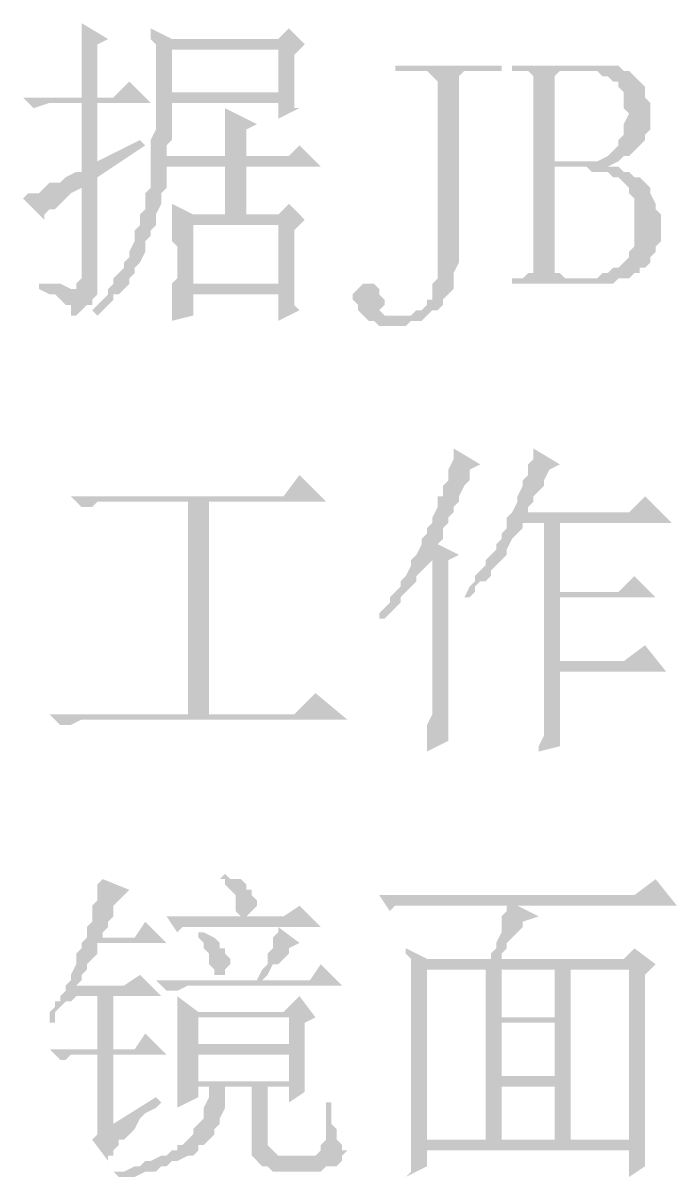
# Model space of a CAD drawing. Header units: millimetres. Extents: x 6 to 291, y 3 to 207.
# Drawn here: x 154.47 to 159.68, y 174.71 to 183.9 of the extents above; entities that cross this region are included whole.
import ezdxf

# ---------------------------------------------------------------- set-up
doc = ezdxf.new("R2010")
doc.units = ezdxf.units.MM

msp = doc.modelspace()

# ---------------------------------------------------------------- hatches: boundary and pattern name
at = {"true_color": 0x00b8b8}
h = msp.add_hatch(color=132, dxfattribs=at)
h.dxf.hatch_style = 2
h.paths.add_polyline_path([(154.939859, 183.896), (154.939859, 183.303333), (155.066859, 183.303333), (155.066859, 183.726667), (155.151526, 183.769)])
h = msp.add_hatch(color=132, dxfattribs=at)
h.dxf.hatch_style = 2
h.paths.add_polyline_path([(155.490192, 183.853667), (155.490192, 183.769), (155.532526, 183.726667), (155.659526, 183.769)])
h = msp.add_hatch(color=132, dxfattribs=at)
h.dxf.hatch_style = 2
h.paths.add_polyline_path([(156.590859, 183.853667), (156.506192, 183.769), (155.659526, 183.769), (155.532526, 183.726667), (155.532526, 183.303333), (156.506192, 183.261), (156.506192, 183.134), (156.675526, 183.218667), (156.633192, 183.218667), (156.633192, 183.303333), (155.659526, 183.345667), (155.659526, 183.684333), (156.506192, 183.684333), (156.717859, 183.726667)])
h = msp.add_hatch(color=132, dxfattribs=at)
h.dxf.hatch_style = 2
h.paths.add_polyline_path([(156.717859, 183.726667), (156.506192, 183.684333), (156.506192, 183.345667), (155.659526, 183.345667), (156.633192, 183.303333), (156.633192, 183.642)])
h = msp.add_hatch(color=132, dxfattribs=at)
h.dxf.hatch_style = 2
h.paths.add_polyline_path([(158.284192, 183.557333), (157.437526, 183.557333), (157.437526, 183.515), (157.691526, 183.515), (157.733859, 183.472667), (157.776192, 183.430333), (157.776192, 181.864), (157.733859, 181.821667), (157.733859, 181.694667), (157.691526, 181.694667), (157.691526, 181.652333), (157.649192, 181.61), (157.606859, 181.61), (157.564526, 181.567667), (157.479859, 181.567667), (157.649192, 181.525333), (157.691526, 181.567667), (157.733859, 181.61), (157.776192, 181.61), (157.818526, 181.652333), (157.818526, 181.694667), (157.860859, 181.737), (157.903192, 181.779333), (157.903192, 181.906333), (157.945526, 181.991), (157.945526, 183.472667), (157.987859, 183.515), (158.284192, 183.515)])
h = msp.add_hatch(color=132, dxfattribs=at)
h.dxf.hatch_style = 2
h.paths.add_polyline_path([(158.961526, 183.557333), (158.368859, 183.557333), (158.368859, 183.515), (159.046192, 183.515), (159.088526, 183.472667), (159.130859, 183.472667), (159.173192, 183.430333), (159.215526, 183.430333), (159.215526, 183.388), (159.257859, 183.345667), (159.257859, 183.218667), (159.300192, 183.176333), (159.257859, 183.091667), (159.257859, 183.007), (159.215526, 182.964667), (159.215526, 182.922333), (159.173192, 182.88), (159.130859, 182.837667), (159.046192, 182.795333), (158.707526, 182.795333), (159.130859, 182.753), (159.215526, 182.795333), (159.257859, 182.837667), (159.300192, 182.837667), (159.342526, 182.88), (159.384859, 182.922333), (159.427192, 182.964667), (159.427192, 183.007), (159.469526, 183.049333), (159.469526, 183.261), (159.427192, 183.303333), (159.427192, 183.388), (159.384859, 183.430333), (159.342526, 183.472667), (159.300192, 183.515), (159.257859, 183.515), (159.215526, 183.557333), (159.046192, 183.557333)])
h = msp.add_hatch(color=132, dxfattribs=at)
h.dxf.hatch_style = 2
h.paths.add_polyline_path([(158.453526, 183.515), (158.495859, 183.515), (158.538192, 183.472667), (158.538192, 181.948667), (158.538192, 181.906333), (158.495859, 181.906333), (158.453526, 181.864), (158.792192, 181.864), (158.749859, 181.906333), (158.707526, 181.906333), (158.707526, 182.753), (159.215526, 182.753), (159.130859, 182.753), (158.707526, 182.795333), (158.707526, 183.430333), (158.707526, 183.472667), (158.749859, 183.515), (158.919192, 183.515)])
h = msp.add_hatch(color=132, dxfattribs=at)
h.dxf.hatch_style = 2
h.paths.add_polyline_path([(155.320859, 183.430333), (155.193859, 183.303333), (154.474192, 183.303333), (154.558859, 183.218667), (154.685859, 183.261), (155.490192, 183.261)])
h = msp.add_hatch(color=132, dxfattribs=at)
h.dxf.hatch_style = 2
h.paths.add_polyline_path([(155.532526, 183.303333), (155.532526, 183.049333), (155.490192, 182.964667), (155.490192, 182.795333), (155.617192, 182.837667), (155.617192, 182.922333), (155.659526, 182.964667), (155.659526, 183.261), (156.506192, 183.261)])
h = msp.add_hatch(color=132, dxfattribs=at)
h.dxf.hatch_style = 2
h.paths.add_polyline_path([(155.066859, 183.261), (154.939859, 183.261), (154.939859, 182.710667), (155.066859, 182.795333)])
h = msp.add_hatch(color=132, dxfattribs=at)
h.dxf.hatch_style = 2
h.paths.add_polyline_path([(156.082859, 183.218667), (156.082859, 182.837667), (156.252192, 182.837667), (156.252192, 183.049333), (156.336859, 183.091667)])
h = msp.add_hatch(color=132, dxfattribs=at)
h.dxf.hatch_style = 2
h.paths.add_polyline_path([(155.405526, 182.964667), (155.066859, 182.795333), (154.939859, 182.710667), (154.897526, 182.710667), (154.812859, 182.668333), (154.770526, 182.626), (154.685859, 182.626), (154.939859, 182.583667), (154.939859, 181.864), (154.897526, 181.821667), (154.897526, 181.779333), (154.855192, 181.779333), (155.066859, 181.779333), (155.066859, 182.668333), (155.447859, 182.922333)])
h = msp.add_hatch(color=132, dxfattribs=at)
h.dxf.hatch_style = 2
h.paths.add_polyline_path([(156.675526, 182.922333), (156.590859, 182.837667), (155.617192, 182.837667), (155.490192, 182.795333), (155.490192, 182.583667), (155.447859, 182.541333), (155.447859, 182.414333), (155.405526, 182.372), (155.405526, 182.287333), (155.363192, 182.245), (155.363192, 182.160333), (155.320859, 182.075667), (155.320859, 182.033333), (155.278526, 181.991), (155.278526, 181.948667), (155.236192, 181.906333), (155.193859, 181.864), (155.193859, 181.821667), (155.151526, 181.779333), (155.151526, 181.737), (155.109192, 181.694667), (155.066859, 181.652333), (155.024526, 181.61), (155.066859, 181.567667), (155.109192, 181.61), (155.151526, 181.652333), (155.193859, 181.694667), (155.193859, 181.737), (155.236192, 181.737), (155.278526, 181.779333), (155.320859, 181.821667), (155.320859, 181.864), (155.363192, 181.906333), (155.363192, 181.948667), (155.405526, 181.991), (155.447859, 182.075667), (155.447859, 182.160333), (155.490192, 182.202667), (155.490192, 182.245), (155.532526, 182.287333), (155.532526, 182.372), (155.574859, 182.456667), (155.574859, 182.541333), (155.617192, 182.583667), (155.617192, 182.753), (156.844859, 182.753)])
h = msp.add_hatch(color=132, dxfattribs=at)
h.dxf.hatch_style = 2
h.paths.add_polyline_path([(156.252192, 182.372), (156.252192, 182.753), (156.082859, 182.753), (156.082859, 182.372)])
h = msp.add_hatch(color=132, dxfattribs=at)
h.dxf.hatch_style = 2
h.paths.add_polyline_path([(159.215526, 182.753), (158.961526, 182.753), (159.003859, 182.710667), (159.130859, 182.710667), (159.173192, 182.668333), (159.215526, 182.668333), (159.257859, 182.626), (159.300192, 182.583667), (159.300192, 182.541333), (159.342526, 182.499), (159.342526, 182.287333), (159.342526, 182.118), (159.300192, 182.075667), (159.300192, 182.033333), (159.257859, 181.991), (159.215526, 181.948667), (159.173192, 181.948667), (159.130859, 181.906333), (159.088526, 181.906333), (159.046192, 181.864), (158.368859, 181.864), (158.368859, 181.821667), (159.173192, 181.821667), (159.215526, 181.864), (159.300192, 181.864), (159.342526, 181.906333), (159.384859, 181.906333), (159.384859, 181.948667), (159.427192, 181.948667), (159.469526, 181.991), (159.469526, 182.033333), (159.511859, 182.075667), (159.511859, 182.118), (159.554192, 182.160333), (159.554192, 182.287333), (159.554192, 182.372), (159.511859, 182.414333), (159.511859, 182.456667), (159.469526, 182.541333), (159.469526, 182.583667), (159.427192, 182.626), (159.384859, 182.668333), (159.342526, 182.668333), (159.300192, 182.710667), (159.257859, 182.710667)])
h = msp.add_hatch(color=132, dxfattribs=at)
h.dxf.hatch_style = 2
h.paths.add_polyline_path([(154.685859, 182.626), (154.643526, 182.583667), (154.601192, 182.541333), (154.516526, 182.541333), (154.474192, 182.499), (154.643526, 182.329667), (154.643526, 182.372), (154.685859, 182.414333), (154.728192, 182.414333), (154.770526, 182.456667), (154.812859, 182.499), (154.855192, 182.541333), (154.939859, 182.583667)])
h = msp.add_hatch(color=132, dxfattribs=at)
h.dxf.hatch_style = 2
h.paths.add_polyline_path([(155.659526, 182.456667), (155.659526, 182.329667), (155.828859, 182.372)])
h = msp.add_hatch(color=132, dxfattribs=at)
h.dxf.hatch_style = 2
h.paths.add_polyline_path([(156.590859, 182.456667), (156.506192, 182.372), (155.828859, 182.372), (155.659526, 182.329667), (155.659526, 182.160333), (155.701859, 182.118), (155.701859, 181.991), (155.701859, 181.864), (155.659526, 181.821667), (155.659526, 181.779333), (156.506192, 181.737), (156.506192, 181.525333), (156.675526, 181.61), (156.633192, 181.652333), (156.633192, 181.779333), (155.828859, 181.821667), (155.828859, 182.287333), (156.506192, 182.287333), (156.717859, 182.329667)])
h = msp.add_hatch(color=132, dxfattribs=at)
h.dxf.hatch_style = 2
h.paths.add_polyline_path([(156.717859, 182.329667), (156.506192, 182.287333), (156.506192, 181.821667), (155.828859, 181.821667), (156.633192, 181.779333), (156.633192, 182.245)])
h = msp.add_hatch(color=132, dxfattribs=at)
h.dxf.hatch_style = 2
h.paths.add_polyline_path([(154.601192, 181.821667), (154.601192, 181.779333), (154.685859, 181.737), (154.728192, 181.737), (154.770526, 181.694667), (154.812859, 181.652333), (154.855192, 181.652333), (154.855192, 181.567667), (154.897526, 181.567667), (154.939859, 181.61), (154.982192, 181.652333), (155.024526, 181.652333), (155.024526, 181.694667), (155.066859, 181.737), (155.066859, 181.779333), (154.855192, 181.779333), (154.770526, 181.821667), (154.685859, 181.821667)])
h = msp.add_hatch(color=132, dxfattribs=at)
h.dxf.hatch_style = 2
h.paths.add_polyline_path([(157.225859, 181.821667), (157.183526, 181.821667), (157.141192, 181.779333), (157.098859, 181.737), (157.098859, 181.694667), (157.141192, 181.652333), (157.141192, 181.61), (157.183526, 181.567667), (157.225859, 181.525333), (157.268192, 181.525333), (157.310526, 181.483), (157.522192, 181.483), (157.564526, 181.525333), (157.649192, 181.525333), (157.479859, 181.567667), (157.352859, 181.567667), (157.310526, 181.61), (157.352859, 181.652333), (157.352859, 181.694667), (157.310526, 181.737), (157.310526, 181.779333), (157.268192, 181.821667)])
h = msp.add_hatch(color=132, dxfattribs=at)
h.dxf.hatch_style = 2
h.paths.add_polyline_path([(155.659526, 181.779333), (155.659526, 181.525333), (155.828859, 181.567667), (155.828859, 181.737), (156.506192, 181.737)])
h = msp.add_hatch(color=132, dxfattribs=at)
h.dxf.hatch_style = 2
h.paths.add_polyline_path([(157.903192, 180.509333), (157.903192, 180.424667), (157.860859, 180.34), (157.860859, 180.255333), (157.818526, 180.213), (157.818526, 180.128333), (157.776192, 180.128333), (157.776192, 180.043667), (157.733859, 179.959), (157.733859, 179.916667), (157.691526, 179.874333), (157.691526, 179.832), (157.649192, 179.789667), (157.649192, 179.747333), (157.606859, 179.662667), (157.733859, 179.620333), (157.733859, 178.646667), (157.733859, 178.392667), (157.691526, 178.308), (157.691526, 178.096333), (157.860859, 178.181), (157.860859, 179.620333), (157.945526, 179.662667), (157.776192, 179.747333), (157.818526, 179.789667), (157.818526, 179.874333), (157.860859, 179.916667), (157.860859, 179.959), (157.903192, 180.001333), (157.903192, 180.043667), (157.945526, 180.086), (157.945526, 180.128333), (157.987859, 180.213), (158.030192, 180.255333), (158.030192, 180.34), (158.114859, 180.382333)])
h = msp.add_hatch(color=132, dxfattribs=at)
h.dxf.hatch_style = 2
h.paths.add_polyline_path([(158.538192, 180.509333), (158.538192, 180.424667), (158.495859, 180.382333), (158.495859, 180.297667), (158.453526, 180.255333), (158.453526, 180.213), (158.411192, 180.128333), (158.411192, 180.086), (158.368859, 180.001333), (158.326526, 179.959), (158.495859, 180.001333), (158.495859, 180.043667), (158.538192, 180.086), (158.538192, 180.128333), (158.580526, 180.170667), (158.622859, 180.213), (158.622859, 180.255333), (158.665192, 180.34), (158.749859, 180.382333)])
h = msp.add_hatch(color=132, dxfattribs=at)
h.dxf.hatch_style = 2
h.paths.add_polyline_path([(156.675526, 180.297667), (156.548526, 180.128333), (154.855192, 180.128333), (154.939859, 180.043667), (155.024526, 180.043667), (155.066859, 180.086), (156.887192, 180.086)])
h = msp.add_hatch(color=132, dxfattribs=at)
h.dxf.hatch_style = 2
h.paths.add_polyline_path([(155.955859, 178.392667), (155.955859, 180.086), (155.786526, 180.086), (155.786526, 178.392667)])
h = msp.add_hatch(color=132, dxfattribs=at)
h.dxf.hatch_style = 2
h.paths.add_polyline_path([(159.427192, 180.128333), (159.300192, 180.001333), (158.495859, 180.001333), (158.326526, 179.959), (158.326526, 179.874333), (158.284192, 179.832), (158.284192, 179.789667), (158.241859, 179.747333), (158.241859, 179.705), (158.199526, 179.662667), (158.157192, 179.620333), (158.157192, 179.578), (158.114859, 179.535667), (158.072526, 179.493333), (158.072526, 179.451), (158.030192, 179.408667), (157.987859, 179.324), (158.030192, 179.324), (158.072526, 179.366333), (158.072526, 179.408667), (158.114859, 179.451), (158.157192, 179.451), (158.199526, 179.493333), (158.199526, 179.535667), (158.241859, 179.578), (158.284192, 179.620333), (158.326526, 179.662667), (158.326526, 179.705), (158.368859, 179.789667), (158.411192, 179.832), (158.453526, 179.874333), (158.453526, 179.916667), (159.638859, 179.916667)])
h = msp.add_hatch(color=132, dxfattribs=at)
h.dxf.hatch_style = 2
h.paths.add_polyline_path([(158.749859, 179.916667), (158.622859, 179.916667), (158.622859, 178.223333), (158.580526, 178.138667), (158.580526, 178.096333), (158.749859, 178.138667), (158.749859, 178.731333), (159.596526, 178.731333), (158.749859, 178.816), (158.749859, 179.324), (159.511859, 179.324), (158.749859, 179.366333)])
h = msp.add_hatch(color=132, dxfattribs=at)
h.dxf.hatch_style = 2
h.paths.add_polyline_path([(157.606859, 179.662667), (157.564526, 179.620333), (157.564526, 179.578), (157.522192, 179.493333), (157.479859, 179.451), (157.479859, 179.408667), (157.437526, 179.366333), (157.395192, 179.324), (157.395192, 179.281667), (157.352859, 179.239333), (157.310526, 179.197), (157.310526, 179.154667), (157.352859, 179.154667), (157.395192, 179.197), (157.437526, 179.239333), (157.479859, 179.281667), (157.479859, 179.324), (157.522192, 179.366333), (157.564526, 179.408667), (157.606859, 179.451), (157.606859, 179.493333), (157.649192, 179.535667), (157.691526, 179.578), (157.733859, 179.620333)])
h = msp.add_hatch(color=132, dxfattribs=at)
h.dxf.hatch_style = 2
h.paths.add_polyline_path([(159.342526, 179.493333), (159.215526, 179.366333), (158.749859, 179.366333), (159.511859, 179.324)])
h = msp.add_hatch(color=132, dxfattribs=at)
h.dxf.hatch_style = 2
h.paths.add_polyline_path([(159.427192, 178.943), (159.257859, 178.816), (158.749859, 178.816), (159.596526, 178.731333)])
h = msp.add_hatch(color=132, dxfattribs=at)
h.dxf.hatch_style = 2
h.paths.add_polyline_path([(156.802526, 178.562), (156.633192, 178.392667), (154.685859, 178.392667), (154.770526, 178.308), (154.855192, 178.308), (154.939859, 178.350333), (157.056526, 178.350333)])
h = msp.add_hatch(color=132, dxfattribs=at)
h.dxf.hatch_style = 2
h.paths.add_polyline_path([(156.082859, 177.122667), (156.040526, 177.080333), (156.082859, 177.080333), (156.082859, 177.038), (156.125192, 176.995667), (156.167526, 176.953333), (156.167526, 176.826333), (156.209859, 176.784), (156.252192, 176.784), (156.294526, 176.826333), (156.336859, 176.868667), (156.336859, 176.911), (156.294526, 176.953333), (156.294526, 176.995667), (156.252192, 176.995667), (156.252192, 177.038), (156.209859, 177.080333), (156.125192, 177.080333)])
h = msp.add_hatch(color=132, dxfattribs=at)
h.dxf.hatch_style = 2
h.paths.add_polyline_path([(155.109192, 177.080333), (155.066859, 177.038), (155.066859, 176.911), (155.024526, 176.868667), (155.024526, 176.741667), (154.982192, 176.699333), (154.982192, 176.614667), (154.939859, 176.572333), (155.109192, 176.614667), (155.109192, 176.657), (155.151526, 176.699333), (155.151526, 176.741667), (155.193859, 176.784), (155.193859, 176.868667), (155.236192, 176.911), (155.320859, 176.995667)])
h = msp.add_hatch(color=132, dxfattribs=at)
h.dxf.hatch_style = 2
h.paths.add_polyline_path([(159.511859, 177.080333), (159.342526, 176.953333), (157.310526, 176.953333), (157.395192, 176.826333), (157.437526, 176.868667), (159.681192, 176.868667)])
h = msp.add_hatch(color=132, dxfattribs=at)
h.dxf.hatch_style = 2
h.paths.add_polyline_path([(156.675526, 176.868667), (156.548526, 176.784), (155.617192, 176.784), (155.701859, 176.657), (155.744192, 176.699333), (156.844859, 176.699333)])
h = msp.add_hatch(color=132, dxfattribs=at)
h.dxf.hatch_style = 2
h.paths.add_polyline_path([(158.411192, 176.868667), (158.326526, 176.868667), (158.326526, 176.826333), (158.284192, 176.784), (158.284192, 176.657), (158.241859, 176.572333), (158.241859, 176.53), (158.199526, 176.487667), (158.199526, 176.445333), (157.691526, 176.445333), (158.284192, 176.445333), (158.284192, 176.487667), (158.326526, 176.53), (158.326526, 176.572333), (158.368859, 176.614667), (158.411192, 176.657), (158.453526, 176.699333), (158.453526, 176.741667), (158.580526, 176.784)])
h = msp.add_hatch(color=132, dxfattribs=at)
h.dxf.hatch_style = 2
h.paths.add_polyline_path([(155.447859, 176.741667), (155.363192, 176.614667), (155.109192, 176.614667), (154.939859, 176.572333), (154.939859, 176.53), (154.897526, 176.487667), (154.897526, 176.403), (154.855192, 176.318333), (154.855192, 176.276), (154.812859, 176.233667), (154.812859, 176.191333), (154.897526, 176.233667), (154.939859, 176.276), (154.939859, 176.318333), (154.982192, 176.360667), (154.982192, 176.403), (155.024526, 176.445333), (155.066859, 176.487667), (155.066859, 176.572333), (155.617192, 176.572333)])
h = msp.add_hatch(color=132, dxfattribs=at)
h.dxf.hatch_style = 2
h.paths.add_polyline_path([(155.871192, 176.657), (155.871192, 176.614667), (155.913526, 176.572333), (155.913526, 176.53), (155.955859, 176.487667), (155.955859, 176.403), (155.998192, 176.360667), (155.998192, 176.318333), (156.082859, 176.318333), (156.082859, 176.360667), (156.125192, 176.403), (156.125192, 176.445333), (156.082859, 176.487667), (156.082859, 176.53), (156.040526, 176.53), (156.040526, 176.572333), (155.998192, 176.614667), (155.913526, 176.657)])
h = msp.add_hatch(color=132, dxfattribs=at)
h.dxf.hatch_style = 2
h.paths.add_polyline_path([(156.506192, 176.699333), (156.506192, 176.657), (156.463859, 176.614667), (156.463859, 176.53), (156.421526, 176.487667), (156.421526, 176.403), (156.379192, 176.360667), (156.336859, 176.276), (156.379192, 176.276), (156.421526, 176.318333), (156.463859, 176.403), (156.506192, 176.403), (156.548526, 176.445333), (156.590859, 176.487667), (156.590859, 176.53), (156.675526, 176.572333)])
h = msp.add_hatch(color=132, dxfattribs=at)
h.dxf.hatch_style = 2
h.paths.add_polyline_path([(157.522192, 176.53), (157.522192, 176.487667), (157.564526, 176.445333), (157.564526, 176.403), (159.300192, 176.360667), (159.300192, 175.006), (157.564526, 175.006), (157.564526, 174.752), (157.522192, 174.709667), (157.691526, 174.794333), (157.691526, 174.921333), (159.427192, 174.921333), (159.427192, 176.318333), (159.511859, 176.403), (158.241859, 176.445333), (157.691526, 176.445333)])
h = msp.add_hatch(color=132, dxfattribs=at)
h.dxf.hatch_style = 2
h.paths.add_polyline_path([(159.342526, 176.53), (159.257859, 176.445333), (158.241859, 176.445333), (159.511859, 176.403)])
h = msp.add_hatch(color=132, dxfattribs=at)
h.dxf.hatch_style = 2
h.paths.add_polyline_path([(156.844859, 176.403), (156.760192, 176.276), (155.532526, 176.276), (155.617192, 176.191333), (155.701859, 176.191333), (155.786526, 176.233667), (157.014192, 176.233667)])
h = msp.add_hatch(color=132, dxfattribs=at)
h.dxf.hatch_style = 2
h.paths.add_polyline_path([(157.564526, 176.403), (157.564526, 175.006), (158.284192, 175.006), (157.691526, 175.006), (157.691526, 176.360667), (159.300192, 176.360667)])
h = msp.add_hatch(color=132, dxfattribs=at)
h.dxf.hatch_style = 2
h.paths.add_polyline_path([(155.405526, 176.318333), (155.278526, 176.233667), (154.897526, 176.233667), (154.812859, 176.191333), (154.770526, 176.149), (154.770526, 176.106667), (154.728192, 176.106667), (154.728192, 176.064333), (154.685859, 176.022), (154.685859, 175.937333), (154.728192, 175.937333), (154.728192, 176.022), (154.770526, 176.064333), (154.812859, 176.106667), (154.855192, 176.106667), (154.897526, 176.149), (155.574859, 176.149)])
h = msp.add_hatch(color=132, dxfattribs=at)
h.dxf.hatch_style = 2
h.paths.add_polyline_path([(158.157192, 176.360667), (158.157192, 175.006), (157.691526, 175.006), (158.284192, 175.006), (158.284192, 175.429333), (158.707526, 175.429333), (158.284192, 175.514), (158.284192, 175.937333), (158.707526, 175.937333), (158.284192, 175.979667), (158.284192, 176.360667), (158.707526, 176.360667)])
h = msp.add_hatch(color=132, dxfattribs=at)
h.dxf.hatch_style = 2
h.paths.add_polyline_path([(158.834526, 176.360667), (158.157192, 176.360667), (158.707526, 176.360667), (158.707526, 175.979667), (158.284192, 175.979667), (158.707526, 175.937333), (158.707526, 175.514), (158.284192, 175.514), (158.707526, 175.429333), (158.707526, 175.006), (158.834526, 175.006)])
h = msp.add_hatch(color=132, dxfattribs=at)
h.dxf.hatch_style = 2
h.paths.add_polyline_path([(155.193859, 175.725667), (155.193859, 176.149), (155.066859, 176.149), (155.066859, 175.725667)])
h = msp.add_hatch(color=132, dxfattribs=at)
h.dxf.hatch_style = 2
h.paths.add_polyline_path([(156.675526, 176.149), (156.548526, 176.022), (155.701859, 176.022), (155.701859, 175.725667), (155.871192, 175.768), (155.871192, 175.979667), (156.802526, 175.979667)])
h = msp.add_hatch(color=132, dxfattribs=at)
h.dxf.hatch_style = 2
h.paths.add_polyline_path([(155.701859, 176.149), (155.701859, 176.022), (155.871192, 176.022)])
h = msp.add_hatch(color=132, dxfattribs=at)
h.dxf.hatch_style = 2
h.paths.add_polyline_path([(156.802526, 175.979667), (156.590859, 175.979667), (156.590859, 175.768), (155.871192, 175.768), (155.701859, 175.725667), (155.701859, 175.471667), (155.871192, 175.471667), (155.871192, 175.683333), (156.590859, 175.683333), (156.717859, 175.725667), (156.717859, 175.937333)])
h = msp.add_hatch(color=132, dxfattribs=at)
h.dxf.hatch_style = 2
h.paths.add_polyline_path([(155.447859, 175.852667), (155.363192, 175.725667), (154.685859, 175.725667), (154.770526, 175.641), (154.812859, 175.641), (154.855192, 175.683333), (155.617192, 175.683333)])
h = msp.add_hatch(color=132, dxfattribs=at)
h.dxf.hatch_style = 2
h.paths.add_polyline_path([(155.193859, 175.683333), (155.066859, 175.683333), (155.066859, 175.133), (155.066859, 175.048333), (155.024526, 175.006), (155.151526, 174.836667), (155.151526, 174.879), (155.193859, 174.879), (155.193859, 174.921333), (155.236192, 174.963667), (155.236192, 175.006), (155.278526, 175.006), (155.320859, 175.048333), (155.363192, 175.090667), (155.193859, 175.133)])
h = msp.add_hatch(color=132, dxfattribs=at)
h.dxf.hatch_style = 2
h.paths.add_polyline_path([(156.717859, 175.725667), (156.590859, 175.683333), (156.590859, 175.471667), (155.701859, 175.471667), (155.701859, 175.26), (155.871192, 175.344667), (155.871192, 175.429333), (156.717859, 175.429333), (156.717859, 175.683333)])
h = msp.add_hatch(color=132, dxfattribs=at)
h.dxf.hatch_style = 2
h.paths.add_polyline_path([(156.082859, 175.429333), (155.955859, 175.429333), (155.955859, 175.344667), (155.913526, 175.26), (155.913526, 175.175333), (155.871192, 175.133), (155.828859, 175.090667), (155.828859, 175.048333), (155.786526, 175.006), (155.744192, 174.963667), (155.701859, 174.963667), (155.701859, 174.921333), (155.659526, 174.921333), (155.617192, 174.879), (155.574859, 174.879), (155.490192, 174.836667), (155.447859, 174.836667), (155.405526, 174.794333), (155.363192, 174.794333), (155.278526, 174.752), (155.193859, 174.752), (155.236192, 174.709667), (155.363192, 174.709667), (155.447859, 174.752), (155.532526, 174.752), (155.574859, 174.794333), (155.617192, 174.794333), (155.659526, 174.836667), (155.701859, 174.836667), (155.786526, 174.879), (155.828859, 174.879), (155.871192, 174.921333), (155.871192, 174.963667), (155.913526, 174.963667), (155.955859, 175.006), (155.998192, 175.048333), (155.998192, 175.090667), (156.040526, 175.133), (156.040526, 175.175333), (156.082859, 175.26), (156.082859, 175.344667)])
h = msp.add_hatch(color=132, dxfattribs=at)
h.dxf.hatch_style = 2
h.paths.add_polyline_path([(156.294526, 175.429333), (156.294526, 174.963667), (156.294526, 174.879), (156.548526, 174.879), (156.506192, 174.879), (156.463859, 174.921333), (156.421526, 174.963667), (156.421526, 175.429333), (156.590859, 175.429333)])
h = msp.add_hatch(color=132, dxfattribs=at)
h.dxf.hatch_style = 2
h.paths.add_polyline_path([(156.717859, 175.429333), (156.294526, 175.429333), (156.590859, 175.429333), (156.590859, 175.302333), (156.717859, 175.387)])
h = msp.add_hatch(color=132, dxfattribs=at)
h.dxf.hatch_style = 2
h.paths.add_polyline_path([(155.532526, 175.344667), (155.193859, 175.133), (155.363192, 175.090667), (155.405526, 175.175333), (155.447859, 175.217667), (155.532526, 175.26), (155.574859, 175.302333)])
h = msp.add_hatch(color=132, dxfattribs=at)
h.dxf.hatch_style = 2
h.paths.add_polyline_path([(156.929526, 175.302333), (156.887192, 175.302333), (156.887192, 175.006), (156.844859, 174.963667), (156.844859, 174.921333), (156.802526, 174.879), (156.294526, 174.879), (156.336859, 174.836667), (156.379192, 174.794333), (156.421526, 174.794333), (156.463859, 174.752), (156.844859, 174.752), (156.887192, 174.794333), (156.971859, 174.794333), (157.014192, 174.836667), (157.014192, 174.879), (157.056526, 174.921333), (157.014192, 174.921333), (157.014192, 174.963667), (156.971859, 175.006), (156.971859, 175.090667), (156.929526, 175.133), (156.929526, 175.217667)])
h = msp.add_hatch(color=132, dxfattribs=at)
h.dxf.hatch_style = 2
h.paths.add_polyline_path([(159.427192, 174.921333), (159.300192, 174.921333), (159.300192, 174.709667), (159.427192, 174.794333), (159.427192, 174.879)])

doc.saveas('drawing.dxf')
